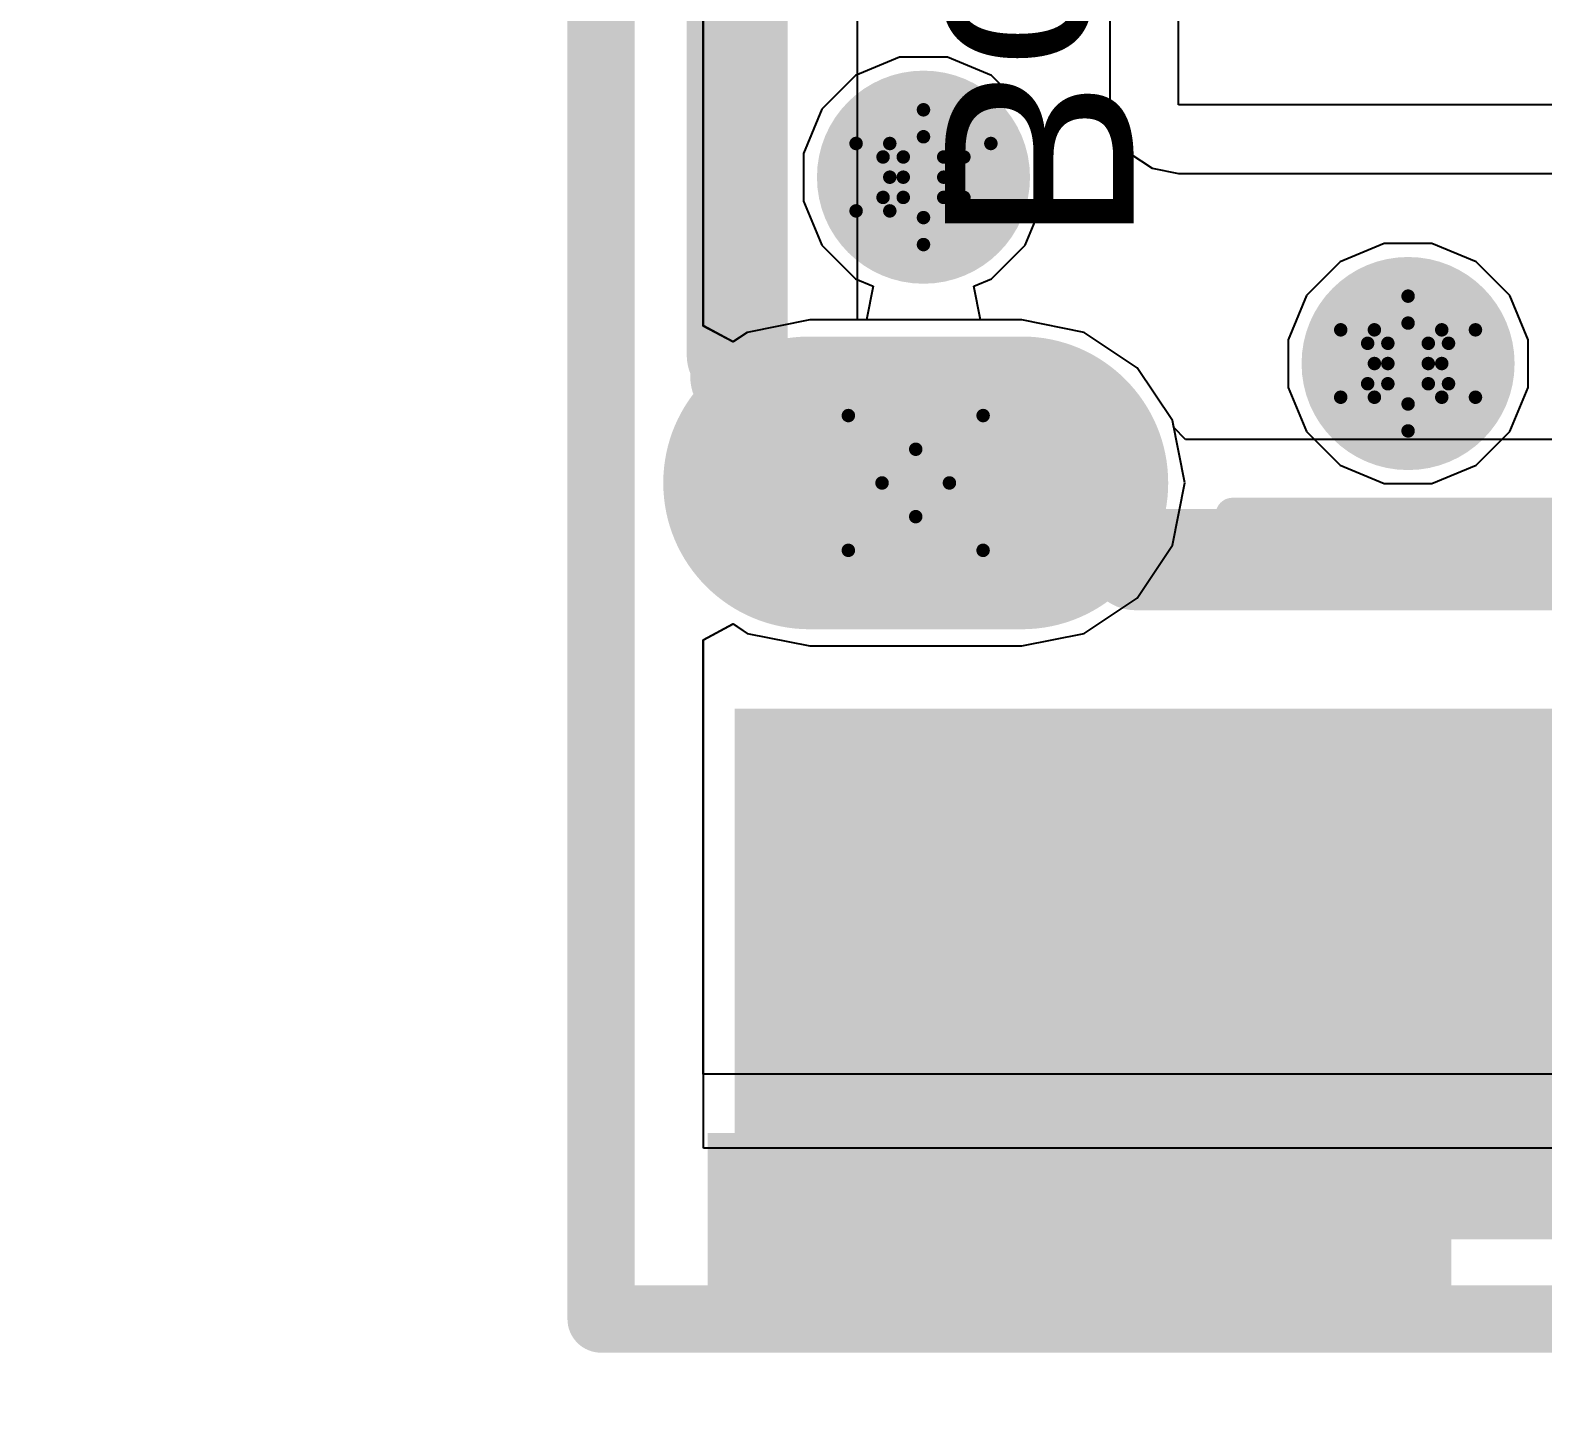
# Model space of a CAD drawing. Header units: inches. Extents: x -2.7 to 10.9, y -2.9 to 7.4.
# Drawn here: x -0.9309 to -0.7064, y -0.3024 to -0.0981 of the extents above; entities that cross this region are included whole.
import ezdxf

# ---------------------------------------------------------------- set-up
doc = ezdxf.new("R2010")
doc.units = ezdxf.units.IN
doc.header["$MEASUREMENT"] = 0
for name, color, linetype in [('Board Outline', 216, 'Continuous'), ('Bottom Layer', 5, 'Continuous'), ('Bottom Overlay', 54, 'Continuous'), ('Bottom Paste', 16, 'Continuous'), ('Bottom Solder', 6, 'Continuous'), ('Drill Drawing', 1, 'Continuous'), ('Layer 2', 16, 'Continuous'), ('Layer 3', 76, 'Continuous'), ('Mechanical 13', 56, 'Continuous'), ('Multi-Layer', 9, 'Continuous'), ('Pad Holes', 156, 'Continuous'), ('Top Layer', 1, 'Continuous'), ('Top Solder', 216, 'Continuous'), ('Via Holes', 16, 'Continuous')]:
    doc.layers.add(name, color=color, linetype=linetype)
doc.styles.add('Arial', font='', dxfattribs={"height": 0.2})
doc.styles.get('Arial').set_extended_font_data('Arial')

# ---------------------------------------------------------------- blocks, each defined once
blk = doc.blocks.new('HR915302AE_B_29')
at = {"layer": 'Bottom Layer'}
blk.add_hatch(color=5, dxfattribs=at).paths.add_polyline_path([(0.33465, 0.44232), (0.35827, 0.44232), (0.35827, 0.33996), (0.33465, 0.33996)])
at = {"layer": 'Bottom Paste'}
blk.add_hatch(color=16, dxfattribs=at).paths.add_polyline_path([(0.33465, 0.44232), (0.35827, 0.44232), (0.35827, 0.33996), (0.33465, 0.33996)])
at = {"layer": 'Bottom Solder'}
blk.add_hatch(color=6, dxfattribs=at).paths.add_polyline_path([(0.33065, 0.44632), (0.36227, 0.44632), (0.36227, 0.33596), (0.33065, 0.33596)])
at = {"layer": 'Bottom Overlay'}
blk.add_lwpolyline([(0.362, 0.327, 0.005, 0.005, 0), (0.362, 0.22285, 0.005, 0.005, 0)], format="xyseb", dxfattribs=at)
blk.add_lwpolyline([(0.36075, 0.327, 0.0025, 0.0025, 1), (0.36325, 0.327, 0.0025, 0.0025, 1)], format="xyseb", close=True, dxfattribs=at)
at = {"layer": 'Mechanical 13'}
for points in [[(0.33465, 0.46265, 0.005, 0.005, 0), (0.33465, -0.2124, 0.005, 0.005, 0)], [(0.33465, 0.46265, 0.005, 0.005, 0), (0.36765, 0.46265, 0.005, 0.005, 0)]]:
    blk.add_lwpolyline(points, format="xyseb", dxfattribs=at)
for points in [[(0.3334, 0.46265, 0.0025, 0.0025, 1), (0.3359, 0.46265, 0.0025, 0.0025, 1)], [(0.3334, 0.46265, 0.0025, 0.0025, 1), (0.3359, 0.46265, 0.0025, 0.0025, 1)], [(0.3664, 0.46265, 0.0025, 0.0025, 1), (0.3689, 0.46265, 0.0025, 0.0025, 1)]]:
    blk.add_lwpolyline(points, format="xyseb", close=True, dxfattribs=at)
blk = doc.blocks.new('TYPE_C_31_M_12__B_249')
at = {"layer": 'Bottom Layer'}
h = blk.add_hatch(color=5, dxfattribs=at)
edge = h.paths.add_edge_path()
edge.add_arc((-0.04429, 0.17126), 0.01772, 180, 360)
edge.add_line((-0.02657, 0.17126), (-0.02657, 0.20276))
edge.add_arc((-0.04429, 0.20276), 0.01772, 0, 180)
edge.add_line((-0.06201, 0.20276), (-0.06201, 0.17126))
at = {"layer": 'Bottom Solder'}
h = blk.add_hatch(color=6, dxfattribs=at)
edge = h.paths.add_edge_path()
edge.add_arc((-0.04429, 0.17126), 0.02172, 180, 360)
edge.add_line((-0.02257, 0.17126), (-0.02257, 0.20276))
edge.add_arc((-0.04429, 0.20276), 0.02172, 0, 180)
edge.add_line((-0.06601, 0.20276), (-0.06601, 0.17126))
at = {"layer": 'Layer 2'}
h = blk.add_hatch(color=16, dxfattribs=at)
edge = h.paths.add_edge_path()
edge.add_arc((-0.04429, 0.17126), 0.01772, 180, 360)
edge.add_line((-0.02657, 0.17126), (-0.02657, 0.20276))
edge.add_arc((-0.04429, 0.20276), 0.01772, 0, 180)
edge.add_line((-0.06201, 0.20276), (-0.06201, 0.17126))
at = {"layer": 'Layer 3'}
h = blk.add_hatch(color=76, dxfattribs=at)
edge = h.paths.add_edge_path()
edge.add_arc((-0.04429, 0.17126), 0.01772, 180, 360)
edge.add_line((-0.02657, 0.17126), (-0.02657, 0.20276))
edge.add_arc((-0.04429, 0.20276), 0.01772, 0, 180)
edge.add_line((-0.06201, 0.20276), (-0.06201, 0.17126))
at = {"layer": 'Multi-Layer'}
h = blk.add_hatch(color=9, dxfattribs=at)
edge = h.paths.add_edge_path()
edge.add_arc((-0.04429, 0.17126), 0.01772, 180, 360)
edge.add_line((-0.02657, 0.17126), (-0.02657, 0.20276))
edge.add_arc((-0.04429, 0.20276), 0.01772, 0, 180)
edge.add_line((-0.06201, 0.20276), (-0.06201, 0.17126))
at = {"layer": 'Pad Holes'}
h = blk.add_hatch(color=7, dxfattribs=at)
edge = h.paths.add_edge_path()
edge.add_arc((-0.04429, 0.20276), 0.01181, 0, 180)
edge.add_line((-0.0561, 0.20276), (-0.0561, 0.17126))
edge.add_arc((-0.04429, 0.17126), 0.01181, 180, 360)
edge.add_line((-0.03248, 0.17126), (-0.03248, 0.20276))
at = {"layer": 'Top Layer'}
h = blk.add_hatch(color=1, dxfattribs=at)
edge = h.paths.add_edge_path()
edge.add_arc((-0.04429, 0.17126), 0.01772, 180, 360)
edge.add_line((-0.02657, 0.17126), (-0.02657, 0.20276))
edge.add_arc((-0.04429, 0.20276), 0.01772, 0, 180)
edge.add_line((-0.06201, 0.20276), (-0.06201, 0.17126))
at = {"layer": 'Top Solder'}
h = blk.add_hatch(color=216, dxfattribs=at)
edge = h.paths.add_edge_path()
edge.add_arc((-0.04429, 0.17126), 0.02172, 180, 360)
edge.add_line((-0.02257, 0.17126), (-0.02257, 0.20276))
edge.add_arc((-0.04429, 0.20276), 0.02172, 0, 180)
edge.add_line((-0.06601, 0.20276), (-0.06601, 0.17126))
at = {"layer": 'Bottom Overlay'}
for points in [[(-0.051, 0.23402, 0.005, 0.005, 0), (0.30297, 0.23402, 0.005, 0.005, 0)], [(-0.049, 0.14, 0.005, 0.005, 0), (-0.049, 0.076, 0.005, 0.005, 0)]]:
    blk.add_lwpolyline(points, format="xyseb", dxfattribs=at)
for points in [[(-0.05225, 0.23402, 0.0025, 0.0025, 1), (-0.04975, 0.23402, 0.0025, 0.0025, 1)], [(-0.05025, 0.14, 0.0025, 0.0025, 1), (-0.04775, 0.14, 0.0025, 0.0025, 1)]]:
    blk.add_lwpolyline(points, format="xyseb", close=True, dxfattribs=at)
at = {"layer": 'Bottom Overlay', "style": 'Arial', "text_generation_flag": 2}
blk.add_text('Board Edge', height=0.028, rotation=180, dxfattribs=at).set_placement((-0.009, 0.18267))

msp = doc.modelspace()

# ---------------------------------------------------------------- hatches: boundary and pattern name
at = {"layer": 'Bottom Layer'}
h = msp.add_hatch(color=5, dxfattribs=at)
edge = h.paths.add_edge_path()
edge.add_arc((-0.79831, -0.11992), 0.01181, 0, 360)
h = msp.add_hatch(color=5, dxfattribs=at)
edge = h.paths.add_edge_path()
edge.add_arc((-0.72639, -0.14757), 0.01181, 0, 360)
for points in [[(-0.82632, -0.28935), (-0.72396, -0.28935), (-0.72396, -0.1988), (-0.82632, -0.1988)], [(-0.82632, -0.27754), (-0.42081, -0.27754), (-0.42081, -0.1988), (-0.82632, -0.1988)]]:
    msp.add_hatch(color=5, dxfattribs=at).paths.add_polyline_path(points)
at = {"layer": 'Bottom Solder'}
h = msp.add_hatch(color=6, dxfattribs=at)
edge = h.paths.add_edge_path()
edge.add_arc((-0.79831, -0.11992), 0.01581, 0, 360)
h = msp.add_hatch(color=6, dxfattribs=at)
edge = h.paths.add_edge_path()
edge.add_arc((-0.72639, -0.14757), 0.01581, 0, 360)
at = {"layer": 'Layer 2'}
h = msp.add_hatch(color=16, dxfattribs=at)
edge = h.paths.add_edge_path()
edge.add_arc((-0.79831, -0.11992), 0.01181, 0, 360)
h = msp.add_hatch(color=16, dxfattribs=at)
edge = h.paths.add_edge_path()
edge.add_arc((-0.72639, -0.14757), 0.01181, 0, 360)
at = {"layer": 'Layer 3'}
h = msp.add_hatch(color=76, dxfattribs=at)
edge = h.paths.add_edge_path()
edge.add_arc((-0.79831, -0.11992), 0.01181, 0, 360)
h = msp.add_hatch(color=76, dxfattribs=at)
edge = h.paths.add_edge_path()
edge.add_arc((-0.72639, -0.14757), 0.01181, 0, 360)
at = {"layer": 'Top Layer'}
h = msp.add_hatch(color=1, dxfattribs=at)
edge = h.paths.add_edge_path()
edge.add_arc((-0.79831, -0.11992), 0.01181, 0, 360)
h = msp.add_hatch(color=1, dxfattribs=at)
edge = h.paths.add_edge_path()
edge.add_arc((-0.72639, -0.14757), 0.01181, 0, 360)
at = {"layer": 'Top Solder'}
h = msp.add_hatch(color=216, dxfattribs=at)
edge = h.paths.add_edge_path()
edge.add_arc((-0.79831, -0.11992), 0.01581, 0, 360)
h = msp.add_hatch(color=216, dxfattribs=at)
edge = h.paths.add_edge_path()
edge.add_arc((-0.72639, -0.14757), 0.01581, 0, 360)
at = {"layer": 'Via Holes'}
h = msp.add_hatch(color=7, dxfattribs=at)
edge = h.paths.add_edge_path()
edge.add_arc((-0.79831, -0.11992), 0.00591, 0, 360)
h = msp.add_hatch(color=7, dxfattribs=at)
edge = h.paths.add_edge_path()
edge.add_arc((-0.72639, -0.14757), 0.00591, 0, 360)

# ---------------------------------------------------------------- linework, layer by layer
at = {"layer": 'Board Outline'}
for points in [[(-0.84615, -0.28935, 0.01, 0.01, 0), (-0.84615, 1.37795, 0.01, 0.01, 0)], [(2.84412, -0.24125, 0.005, 0.005, -0.741893), (-2.49969, -1.37795, 0.005, 0.005, 0)], [(-0.84615, -0.28935, 0.01, 0.01, 0), (-0.1716, -0.28935, 0.01, 0.01, 0)]]:
    msp.add_lwpolyline(points, format="xyseb", dxfattribs=at)
msp.add_lwpolyline([(-0.84865, -0.28935, 0.005, 0.005, 1), (-0.84365, -0.28935, 0.005, 0.005, 1)], format="xyseb", close=True, dxfattribs=at)
msp.add_lwpolyline([(-0.84865, -0.28935, 0.005, 0.005, 1), (-0.84365, -0.28935, 0.005, 0.005, 1)], format="xyseb", close=True, dxfattribs=at)
at = {"layer": 'Bottom Layer'}
for p, q in [((-0.80811, -0.14111), (-0.80811, 0.14138)), ((-0.77065, 0.13097), (-0.77065, -0.10918)), ((-0.76046, -0.10918), (-0.76046, 0.13097)), ((-0.77065, -0.10918), (-0.76988, -0.11309)), ((-0.67278, -0.10918), (-0.76046, -0.10918)), ((-0.76988, -0.11309), (-0.76767, -0.11639)), ((-0.76767, -0.11639), (-0.76436, -0.1186)), ((-0.76436, -0.1186), (-0.76046, -0.11938)), ((-0.76046, -0.11938), (-0.67278, -0.11938)), ((-0.78371, -0.14111), (-0.80811, -0.14111)), ((-0.77446, -0.14295), (-0.78371, -0.14111)), ((-0.76661, -0.14819), (-0.77446, -0.14295)), ((-0.76137, -0.15603), (-0.76661, -0.14819)), ((-0.76116, -0.15707), (-0.76137, -0.15603)), ((-0.7594, -0.15884), (-0.76116, -0.15707)), ((-0.68086, -0.15884), (-0.7594, -0.15884))]:
    msp.add_line(p, q, dxfattribs=at)
for points in [[(-0.82595, -0.14628, 0.015, 0.015, 0), (-0.82595, 0.14877, 0.015, 0.015, 0)], [(-0.82595, -0.14628, 0.015, 0.015, 0), (-0.82542, -0.14681, 0.015, 0.015, 0)], [(-0.82542, -0.14954, 0.015, 0.015, 0), (-0.82542, -0.14681, 0.015, 0.015, 0)], [(-0.82542, -0.14954, 0.015, 0.015, 0), (-0.80968, -0.16529, 0.015, 0.015, 0)], [(-0.80968, -0.16529, 0.015, 0.015, 0), (-0.77818, -0.16529, 0.015, 0.015, 0)], [(-0.77818, -0.16529, 0.015, 0.015, 0), (-0.76679, -0.17668, 0.015, 0.015, 0)], [(-0.76679, -0.17668, 0.015, 0.015, 0), (-0.67347, -0.17668, 0.015, 0.015, 0)]]:
    msp.add_lwpolyline(points, format="xyseb", dxfattribs=at)
for points in [[(-0.8297, -0.14628, 0.0075, 0.0075, 1), (-0.8222, -0.14628, 0.0075, 0.0075, 1)], [(-0.8297, -0.14628, 0.0075, 0.0075, 1), (-0.8222, -0.14628, 0.0075, 0.0075, 1)], [(-0.82917, -0.14681, 0.0075, 0.0075, 1), (-0.82167, -0.14681, 0.0075, 0.0075, 1)], [(-0.82917, -0.14681, 0.0075, 0.0075, 1), (-0.82167, -0.14681, 0.0075, 0.0075, 1)], [(-0.82917, -0.14954, 0.0075, 0.0075, 1), (-0.82167, -0.14954, 0.0075, 0.0075, 1)], [(-0.82917, -0.14954, 0.0075, 0.0075, 1), (-0.82167, -0.14954, 0.0075, 0.0075, 1)], [(-0.81343, -0.16529, 0.0075, 0.0075, 1), (-0.80593, -0.16529, 0.0075, 0.0075, 1)], [(-0.81343, -0.16529, 0.0075, 0.0075, 1), (-0.80593, -0.16529, 0.0075, 0.0075, 1)], [(-0.78193, -0.16529, 0.0075, 0.0075, 1), (-0.77443, -0.16529, 0.0075, 0.0075, 1)], [(-0.78193, -0.16529, 0.0075, 0.0075, 1), (-0.77443, -0.16529, 0.0075, 0.0075, 1)], [(-0.77054, -0.17668, 0.0075, 0.0075, 1), (-0.76304, -0.17668, 0.0075, 0.0075, 1)], [(-0.77054, -0.17668, 0.0075, 0.0075, 1), (-0.76304, -0.17668, 0.0075, 0.0075, 1)]]:
    msp.add_lwpolyline(points, format="xyseb", close=True, dxfattribs=at)
at = {"layer": 'Drill Drawing'}
for points in [[(-0.80331, -0.11492, 0.002, 0.002, 0), (-0.79831, -0.10992, 0.002, 0.002, 0)], [(-0.79831, -0.10992, 0.002, 0.002, 0), (-0.79331, -0.11492, 0.002, 0.002, 0)], [(-0.80831, -0.11492, 0.002, 0.002, 0), (-0.80331, -0.11992, 0.002, 0.002, 0)], [(-0.80831, -0.11492, 0.002, 0.002, 0), (-0.80331, -0.11492, 0.002, 0.002, 0)], [(-0.80131, -0.11692, 0.002, 0.002, 0), (-0.79831, -0.11392, 0.002, 0.002, 0)], [(-0.79831, -0.11392, 0.002, 0.002, 0), (-0.79531, -0.11692, 0.002, 0.002, 0)], [(-0.79331, -0.11492, 0.002, 0.002, 0), (-0.78831, -0.11492, 0.002, 0.002, 0)], [(-0.79331, -0.11992, 0.002, 0.002, 0), (-0.78831, -0.11492, 0.002, 0.002, 0)], [(-0.80431, -0.11692, 0.002, 0.002, 0), (-0.80131, -0.11992, 0.002, 0.002, 0)], [(-0.80431, -0.11692, 0.002, 0.002, 0), (-0.80131, -0.11692, 0.002, 0.002, 0)], [(-0.79531, -0.11692, 0.002, 0.002, 0), (-0.79231, -0.11692, 0.002, 0.002, 0)], [(-0.79531, -0.11992, 0.002, 0.002, 0), (-0.79231, -0.11692, 0.002, 0.002, 0)], [(-0.80831, -0.12492, 0.002, 0.002, 0), (-0.80331, -0.11992, 0.002, 0.002, 0)], [(-0.80431, -0.12292, 0.002, 0.002, 0), (-0.80131, -0.11992, 0.002, 0.002, 0)], [(-0.79531, -0.11992, 0.002, 0.002, 0), (-0.79231, -0.12292, 0.002, 0.002, 0)], [(-0.79331, -0.11992, 0.002, 0.002, 0), (-0.78831, -0.12492, 0.002, 0.002, 0)], [(-0.80431, -0.12292, 0.002, 0.002, 0), (-0.80131, -0.12292, 0.002, 0.002, 0)], [(-0.80131, -0.12292, 0.002, 0.002, 0), (-0.79831, -0.12592, 0.002, 0.002, 0)], [(-0.79831, -0.12592, 0.002, 0.002, 0), (-0.79531, -0.12292, 0.002, 0.002, 0)], [(-0.79531, -0.12292, 0.002, 0.002, 0), (-0.79231, -0.12292, 0.002, 0.002, 0)], [(-0.80831, -0.12492, 0.002, 0.002, 0), (-0.80331, -0.12492, 0.002, 0.002, 0)], [(-0.80331, -0.12492, 0.002, 0.002, 0), (-0.79831, -0.12992, 0.002, 0.002, 0)], [(-0.79831, -0.12992, 0.002, 0.002, 0), (-0.79331, -0.12492, 0.002, 0.002, 0)], [(-0.79331, -0.12492, 0.002, 0.002, 0), (-0.78831, -0.12492, 0.002, 0.002, 0)], [(-0.73139, -0.14257, 0.002, 0.002, 0), (-0.72639, -0.13757, 0.002, 0.002, 0)], [(-0.72639, -0.13757, 0.002, 0.002, 0), (-0.72139, -0.14257, 0.002, 0.002, 0)], [(-0.72939, -0.14457, 0.002, 0.002, 0), (-0.72639, -0.14157, 0.002, 0.002, 0)], [(-0.72639, -0.14157, 0.002, 0.002, 0), (-0.72339, -0.14457, 0.002, 0.002, 0)], [(-0.73639, -0.14257, 0.002, 0.002, 0), (-0.73139, -0.14757, 0.002, 0.002, 0)], [(-0.73639, -0.14257, 0.002, 0.002, 0), (-0.73139, -0.14257, 0.002, 0.002, 0)], [(-0.73239, -0.14457, 0.002, 0.002, 0), (-0.72939, -0.14757, 0.002, 0.002, 0)], [(-0.73239, -0.14457, 0.002, 0.002, 0), (-0.72939, -0.14457, 0.002, 0.002, 0)], [(-0.72339, -0.14457, 0.002, 0.002, 0), (-0.72039, -0.14457, 0.002, 0.002, 0)], [(-0.72339, -0.14757, 0.002, 0.002, 0), (-0.72039, -0.14457, 0.002, 0.002, 0)], [(-0.72139, -0.14257, 0.002, 0.002, 0), (-0.71639, -0.14257, 0.002, 0.002, 0)], [(-0.72139, -0.14757, 0.002, 0.002, 0), (-0.71639, -0.14257, 0.002, 0.002, 0)], [(-0.73639, -0.15257, 0.002, 0.002, 0), (-0.73139, -0.14757, 0.002, 0.002, 0)], [(-0.73239, -0.15057, 0.002, 0.002, 0), (-0.72939, -0.14757, 0.002, 0.002, 0)], [(-0.72339, -0.14757, 0.002, 0.002, 0), (-0.72039, -0.15057, 0.002, 0.002, 0)], [(-0.72139, -0.14757, 0.002, 0.002, 0), (-0.71639, -0.15257, 0.002, 0.002, 0)], [(-0.73239, -0.15057, 0.002, 0.002, 0), (-0.72939, -0.15057, 0.002, 0.002, 0)], [(-0.72939, -0.15057, 0.002, 0.002, 0), (-0.72639, -0.15357, 0.002, 0.002, 0)], [(-0.72639, -0.15357, 0.002, 0.002, 0), (-0.72339, -0.15057, 0.002, 0.002, 0)], [(-0.72339, -0.15057, 0.002, 0.002, 0), (-0.72039, -0.15057, 0.002, 0.002, 0)], [(-0.73639, -0.15257, 0.002, 0.002, 0), (-0.73139, -0.15257, 0.002, 0.002, 0)], [(-0.73139, -0.15257, 0.002, 0.002, 0), (-0.72639, -0.15757, 0.002, 0.002, 0)], [(-0.72639, -0.15757, 0.002, 0.002, 0), (-0.72139, -0.15257, 0.002, 0.002, 0)], [(-0.72139, -0.15257, 0.002, 0.002, 0), (-0.71639, -0.15257, 0.002, 0.002, 0)], [(-0.80946, -0.15529, 0.002, 0.002, 0), (-0.79946, -0.16029, 0.002, 0.002, 0)], [(-0.80946, -0.15529, 0.002, 0.002, 0), (-0.80446, -0.16529, 0.002, 0.002, 0)], [(-0.79946, -0.16029, 0.002, 0.002, 0), (-0.78946, -0.15529, 0.002, 0.002, 0)], [(-0.79446, -0.16529, 0.002, 0.002, 0), (-0.78946, -0.15529, 0.002, 0.002, 0)], [(-0.80946, -0.17529, 0.002, 0.002, 0), (-0.80446, -0.16529, 0.002, 0.002, 0)], [(-0.79446, -0.16529, 0.002, 0.002, 0), (-0.78946, -0.17529, 0.002, 0.002, 0)], [(-0.80946, -0.17529, 0.002, 0.002, 0), (-0.79946, -0.17029, 0.002, 0.002, 0)], [(-0.79946, -0.17029, 0.002, 0.002, 0), (-0.78946, -0.17529, 0.002, 0.002, 0)]]:
    msp.add_lwpolyline(points, format="xyseb", dxfattribs=at)
for points in [[(-0.79881, -0.10992, 0.001, 0.001, 1), (-0.79781, -0.10992, 0.001, 0.001, 1)], [(-0.79881, -0.10992, 0.001, 0.001, 1), (-0.79781, -0.10992, 0.001, 0.001, 1)], [(-0.80881, -0.11492, 0.001, 0.001, 1), (-0.80781, -0.11492, 0.001, 0.001, 1)], [(-0.80881, -0.11492, 0.001, 0.001, 1), (-0.80781, -0.11492, 0.001, 0.001, 1)], [(-0.80381, -0.11492, 0.001, 0.001, 1), (-0.80281, -0.11492, 0.001, 0.001, 1)], [(-0.80381, -0.11492, 0.001, 0.001, 1), (-0.80281, -0.11492, 0.001, 0.001, 1)], [(-0.79881, -0.11392, 0.001, 0.001, 1), (-0.79781, -0.11392, 0.001, 0.001, 1)], [(-0.79881, -0.11392, 0.001, 0.001, 1), (-0.79781, -0.11392, 0.001, 0.001, 1)], [(-0.79381, -0.11492, 0.001, 0.001, 1), (-0.79281, -0.11492, 0.001, 0.001, 1)], [(-0.79381, -0.11492, 0.001, 0.001, 1), (-0.79281, -0.11492, 0.001, 0.001, 1)], [(-0.78881, -0.11492, 0.001, 0.001, 1), (-0.78781, -0.11492, 0.001, 0.001, 1)], [(-0.78881, -0.11492, 0.001, 0.001, 1), (-0.78781, -0.11492, 0.001, 0.001, 1)], [(-0.80481, -0.11692, 0.001, 0.001, 1), (-0.80381, -0.11692, 0.001, 0.001, 1)], [(-0.80481, -0.11692, 0.001, 0.001, 1), (-0.80381, -0.11692, 0.001, 0.001, 1)], [(-0.80181, -0.11692, 0.001, 0.001, 1), (-0.80081, -0.11692, 0.001, 0.001, 1)], [(-0.80181, -0.11692, 0.001, 0.001, 1), (-0.80081, -0.11692, 0.001, 0.001, 1)], [(-0.79581, -0.11692, 0.001, 0.001, 1), (-0.79481, -0.11692, 0.001, 0.001, 1)], [(-0.79581, -0.11692, 0.001, 0.001, 1), (-0.79481, -0.11692, 0.001, 0.001, 1)], [(-0.79281, -0.11692, 0.001, 0.001, 1), (-0.79181, -0.11692, 0.001, 0.001, 1)], [(-0.79281, -0.11692, 0.001, 0.001, 1), (-0.79181, -0.11692, 0.001, 0.001, 1)], [(-0.80381, -0.11992, 0.001, 0.001, 1), (-0.80281, -0.11992, 0.001, 0.001, 1)], [(-0.80381, -0.11992, 0.001, 0.001, 1), (-0.80281, -0.11992, 0.001, 0.001, 1)], [(-0.80181, -0.11992, 0.001, 0.001, 1), (-0.80081, -0.11992, 0.001, 0.001, 1)], [(-0.80181, -0.11992, 0.001, 0.001, 1), (-0.80081, -0.11992, 0.001, 0.001, 1)], [(-0.79581, -0.11992, 0.001, 0.001, 1), (-0.79481, -0.11992, 0.001, 0.001, 1)], [(-0.79581, -0.11992, 0.001, 0.001, 1), (-0.79481, -0.11992, 0.001, 0.001, 1)], [(-0.79381, -0.11992, 0.001, 0.001, 1), (-0.79281, -0.11992, 0.001, 0.001, 1)], [(-0.79381, -0.11992, 0.001, 0.001, 1), (-0.79281, -0.11992, 0.001, 0.001, 1)], [(-0.80481, -0.12292, 0.001, 0.001, 1), (-0.80381, -0.12292, 0.001, 0.001, 1)], [(-0.80481, -0.12292, 0.001, 0.001, 1), (-0.80381, -0.12292, 0.001, 0.001, 1)], [(-0.80181, -0.12292, 0.001, 0.001, 1), (-0.80081, -0.12292, 0.001, 0.001, 1)], [(-0.80181, -0.12292, 0.001, 0.001, 1), (-0.80081, -0.12292, 0.001, 0.001, 1)], [(-0.79581, -0.12292, 0.001, 0.001, 1), (-0.79481, -0.12292, 0.001, 0.001, 1)], [(-0.79581, -0.12292, 0.001, 0.001, 1), (-0.79481, -0.12292, 0.001, 0.001, 1)], [(-0.79281, -0.12292, 0.001, 0.001, 1), (-0.79181, -0.12292, 0.001, 0.001, 1)], [(-0.79281, -0.12292, 0.001, 0.001, 1), (-0.79181, -0.12292, 0.001, 0.001, 1)], [(-0.80881, -0.12492, 0.001, 0.001, 1), (-0.80781, -0.12492, 0.001, 0.001, 1)], [(-0.80881, -0.12492, 0.001, 0.001, 1), (-0.80781, -0.12492, 0.001, 0.001, 1)], [(-0.80381, -0.12492, 0.001, 0.001, 1), (-0.80281, -0.12492, 0.001, 0.001, 1)], [(-0.80381, -0.12492, 0.001, 0.001, 1), (-0.80281, -0.12492, 0.001, 0.001, 1)], [(-0.79881, -0.12592, 0.001, 0.001, 1), (-0.79781, -0.12592, 0.001, 0.001, 1)], [(-0.79881, -0.12592, 0.001, 0.001, 1), (-0.79781, -0.12592, 0.001, 0.001, 1)], [(-0.79381, -0.12492, 0.001, 0.001, 1), (-0.79281, -0.12492, 0.001, 0.001, 1)], [(-0.79381, -0.12492, 0.001, 0.001, 1), (-0.79281, -0.12492, 0.001, 0.001, 1)], [(-0.78881, -0.12492, 0.001, 0.001, 1), (-0.78781, -0.12492, 0.001, 0.001, 1)], [(-0.78881, -0.12492, 0.001, 0.001, 1), (-0.78781, -0.12492, 0.001, 0.001, 1)], [(-0.79881, -0.12992, 0.001, 0.001, 1), (-0.79781, -0.12992, 0.001, 0.001, 1)], [(-0.79881, -0.12992, 0.001, 0.001, 1), (-0.79781, -0.12992, 0.001, 0.001, 1)], [(-0.72689, -0.13757, 0.001, 0.001, 1), (-0.72589, -0.13757, 0.001, 0.001, 1)], [(-0.72689, -0.13757, 0.001, 0.001, 1), (-0.72589, -0.13757, 0.001, 0.001, 1)], [(-0.72689, -0.14157, 0.001, 0.001, 1), (-0.72589, -0.14157, 0.001, 0.001, 1)], [(-0.72689, -0.14157, 0.001, 0.001, 1), (-0.72589, -0.14157, 0.001, 0.001, 1)], [(-0.73689, -0.14257, 0.001, 0.001, 1), (-0.73589, -0.14257, 0.001, 0.001, 1)], [(-0.73689, -0.14257, 0.001, 0.001, 1), (-0.73589, -0.14257, 0.001, 0.001, 1)], [(-0.73289, -0.14457, 0.001, 0.001, 1), (-0.73189, -0.14457, 0.001, 0.001, 1)], [(-0.73289, -0.14457, 0.001, 0.001, 1), (-0.73189, -0.14457, 0.001, 0.001, 1)], [(-0.73189, -0.14257, 0.001, 0.001, 1), (-0.73089, -0.14257, 0.001, 0.001, 1)], [(-0.73189, -0.14257, 0.001, 0.001, 1), (-0.73089, -0.14257, 0.001, 0.001, 1)], [(-0.72989, -0.14457, 0.001, 0.001, 1), (-0.72889, -0.14457, 0.001, 0.001, 1)], [(-0.72989, -0.14457, 0.001, 0.001, 1), (-0.72889, -0.14457, 0.001, 0.001, 1)], [(-0.72389, -0.14457, 0.001, 0.001, 1), (-0.72289, -0.14457, 0.001, 0.001, 1)], [(-0.72389, -0.14457, 0.001, 0.001, 1), (-0.72289, -0.14457, 0.001, 0.001, 1)], [(-0.72189, -0.14257, 0.001, 0.001, 1), (-0.72089, -0.14257, 0.001, 0.001, 1)], [(-0.72189, -0.14257, 0.001, 0.001, 1), (-0.72089, -0.14257, 0.001, 0.001, 1)], [(-0.72089, -0.14457, 0.001, 0.001, 1), (-0.71989, -0.14457, 0.001, 0.001, 1)], [(-0.72089, -0.14457, 0.001, 0.001, 1), (-0.71989, -0.14457, 0.001, 0.001, 1)], [(-0.71689, -0.14257, 0.001, 0.001, 1), (-0.71589, -0.14257, 0.001, 0.001, 1)], [(-0.71689, -0.14257, 0.001, 0.001, 1), (-0.71589, -0.14257, 0.001, 0.001, 1)], [(-0.73189, -0.14757, 0.001, 0.001, 1), (-0.73089, -0.14757, 0.001, 0.001, 1)], [(-0.73189, -0.14757, 0.001, 0.001, 1), (-0.73089, -0.14757, 0.001, 0.001, 1)], [(-0.72989, -0.14757, 0.001, 0.001, 1), (-0.72889, -0.14757, 0.001, 0.001, 1)], [(-0.72989, -0.14757, 0.001, 0.001, 1), (-0.72889, -0.14757, 0.001, 0.001, 1)], [(-0.72389, -0.14757, 0.001, 0.001, 1), (-0.72289, -0.14757, 0.001, 0.001, 1)], [(-0.72389, -0.14757, 0.001, 0.001, 1), (-0.72289, -0.14757, 0.001, 0.001, 1)], [(-0.72189, -0.14757, 0.001, 0.001, 1), (-0.72089, -0.14757, 0.001, 0.001, 1)], [(-0.72189, -0.14757, 0.001, 0.001, 1), (-0.72089, -0.14757, 0.001, 0.001, 1)], [(-0.73289, -0.15057, 0.001, 0.001, 1), (-0.73189, -0.15057, 0.001, 0.001, 1)], [(-0.73289, -0.15057, 0.001, 0.001, 1), (-0.73189, -0.15057, 0.001, 0.001, 1)], [(-0.72989, -0.15057, 0.001, 0.001, 1), (-0.72889, -0.15057, 0.001, 0.001, 1)], [(-0.72989, -0.15057, 0.001, 0.001, 1), (-0.72889, -0.15057, 0.001, 0.001, 1)], [(-0.72389, -0.15057, 0.001, 0.001, 1), (-0.72289, -0.15057, 0.001, 0.001, 1)], [(-0.72389, -0.15057, 0.001, 0.001, 1), (-0.72289, -0.15057, 0.001, 0.001, 1)], [(-0.72089, -0.15057, 0.001, 0.001, 1), (-0.71989, -0.15057, 0.001, 0.001, 1)], [(-0.72089, -0.15057, 0.001, 0.001, 1), (-0.71989, -0.15057, 0.001, 0.001, 1)], [(-0.73689, -0.15257, 0.001, 0.001, 1), (-0.73589, -0.15257, 0.001, 0.001, 1)], [(-0.73689, -0.15257, 0.001, 0.001, 1), (-0.73589, -0.15257, 0.001, 0.001, 1)], [(-0.73189, -0.15257, 0.001, 0.001, 1), (-0.73089, -0.15257, 0.001, 0.001, 1)], [(-0.73189, -0.15257, 0.001, 0.001, 1), (-0.73089, -0.15257, 0.001, 0.001, 1)], [(-0.72689, -0.15357, 0.001, 0.001, 1), (-0.72589, -0.15357, 0.001, 0.001, 1)], [(-0.72689, -0.15357, 0.001, 0.001, 1), (-0.72589, -0.15357, 0.001, 0.001, 1)], [(-0.72189, -0.15257, 0.001, 0.001, 1), (-0.72089, -0.15257, 0.001, 0.001, 1)], [(-0.72189, -0.15257, 0.001, 0.001, 1), (-0.72089, -0.15257, 0.001, 0.001, 1)], [(-0.71689, -0.15257, 0.001, 0.001, 1), (-0.71589, -0.15257, 0.001, 0.001, 1)], [(-0.71689, -0.15257, 0.001, 0.001, 1), (-0.71589, -0.15257, 0.001, 0.001, 1)], [(-0.80996, -0.15529, 0.001, 0.001, 1), (-0.80896, -0.15529, 0.001, 0.001, 1)], [(-0.80996, -0.15529, 0.001, 0.001, 1), (-0.80896, -0.15529, 0.001, 0.001, 1)], [(-0.78996, -0.15529, 0.001, 0.001, 1), (-0.78896, -0.15529, 0.001, 0.001, 1)], [(-0.78996, -0.15529, 0.001, 0.001, 1), (-0.78896, -0.15529, 0.001, 0.001, 1)], [(-0.72689, -0.15757, 0.001, 0.001, 1), (-0.72589, -0.15757, 0.001, 0.001, 1)], [(-0.72689, -0.15757, 0.001, 0.001, 1), (-0.72589, -0.15757, 0.001, 0.001, 1)], [(-0.79996, -0.16029, 0.001, 0.001, 1), (-0.79896, -0.16029, 0.001, 0.001, 1)], [(-0.79996, -0.16029, 0.001, 0.001, 1), (-0.79896, -0.16029, 0.001, 0.001, 1)], [(-0.80496, -0.16529, 0.001, 0.001, 1), (-0.80396, -0.16529, 0.001, 0.001, 1)], [(-0.80496, -0.16529, 0.001, 0.001, 1), (-0.80396, -0.16529, 0.001, 0.001, 1)], [(-0.79496, -0.16529, 0.001, 0.001, 1), (-0.79396, -0.16529, 0.001, 0.001, 1)], [(-0.79496, -0.16529, 0.001, 0.001, 1), (-0.79396, -0.16529, 0.001, 0.001, 1)], [(-0.79996, -0.17029, 0.001, 0.001, 1), (-0.79896, -0.17029, 0.001, 0.001, 1)], [(-0.79996, -0.17029, 0.001, 0.001, 1), (-0.79896, -0.17029, 0.001, 0.001, 1)], [(-0.80996, -0.17529, 0.001, 0.001, 1), (-0.80896, -0.17529, 0.001, 0.001, 1)], [(-0.80996, -0.17529, 0.001, 0.001, 1), (-0.80896, -0.17529, 0.001, 0.001, 1)], [(-0.78996, -0.17529, 0.001, 0.001, 1), (-0.78896, -0.17529, 0.001, 0.001, 1)], [(-0.78996, -0.17529, 0.001, 0.001, 1), (-0.78896, -0.17529, 0.001, 0.001, 1)]]:
    msp.add_lwpolyline(points, format="xyseb", close=True, dxfattribs=at)
at = {"layer": 'Layer 2'}
for p, q in [((-0.83098, -0.142), (-0.83098, 0.15198)), ((-0.8152, -0.14111), (-0.82446, -0.14295)), ((-0.78371, -0.14111), (-0.8152, -0.14111)), ((-0.77446, -0.14295), (-0.78371, -0.14111)), ((-0.82657, -0.14436), (-0.83098, -0.142)), ((-0.82446, -0.14295), (-0.82657, -0.14436)), ((-0.76661, -0.14819), (-0.77446, -0.14295)), ((-0.76137, -0.15603), (-0.76661, -0.14819)), ((-0.75953, -0.16529), (-0.76137, -0.15603)), ((-0.76137, -0.17454), (-0.75953, -0.16529)), ((-0.76661, -0.18238), (-0.76137, -0.17454)), ((-0.77446, -0.18763), (-0.76661, -0.18238)), ((-0.83098, -0.18857), (-0.82657, -0.18621)), ((-0.82657, -0.18621), (-0.82446, -0.18763)), ((-0.82446, -0.18763), (-0.8152, -0.18947)), ((-0.78371, -0.18947), (-0.77446, -0.18763)), ((-0.83098, -0.264), (-0.83098, -0.18857)), ((-0.8152, -0.18947), (-0.78371, -0.18947)), ((-0.60004, -0.264), (-0.83098, -0.264))]:
    msp.add_line(p, q, dxfattribs=at)
at = {"layer": 'Layer 3'}
for p, q in [((-0.831, -0.14201), (-0.831, 0.15199)), ((-0.80185, -0.10211), (-0.8084, -0.10483)), ((-0.79477, -0.10211), (-0.80185, -0.10211)), ((-0.78822, -0.10483), (-0.79477, -0.10211)), ((-0.8084, -0.10483), (-0.81341, -0.10984)), ((-0.78321, -0.10984), (-0.78822, -0.10483)), ((-0.81341, -0.10984), (-0.81612, -0.11638)), ((-0.7805, -0.11638), (-0.78321, -0.10984)), ((-0.81612, -0.11638), (-0.81612, -0.12347)), ((-0.7805, -0.12347), (-0.7805, -0.11638)), ((-0.81612, -0.12347), (-0.81341, -0.13001)), ((-0.78321, -0.13001), (-0.7805, -0.12347)), ((-0.81341, -0.13001), (-0.8084, -0.13502)), ((-0.78822, -0.13502), (-0.78321, -0.13001)), ((-0.72994, -0.12976), (-0.73648, -0.13247)), ((-0.72285, -0.12976), (-0.72994, -0.12976)), ((-0.7163, -0.13247), (-0.72285, -0.12976)), ((-0.73648, -0.13247), (-0.74149, -0.13748)), ((-0.71129, -0.13748), (-0.7163, -0.13247)), ((-0.8084, -0.13502), (-0.80579, -0.13611)), ((-0.80579, -0.13611), (-0.80678, -0.14111)), ((-0.79083, -0.13611), (-0.78822, -0.13502)), ((-0.78983, -0.14111), (-0.79083, -0.13611)), ((-0.74149, -0.13748), (-0.7442, -0.14403)), ((-0.70858, -0.14403), (-0.71129, -0.13748)), ((-0.8152, -0.14111), (-0.82446, -0.14295)), ((-0.80678, -0.14111), (-0.8152, -0.14111)), ((-0.78371, -0.14111), (-0.78983, -0.14111)), ((-0.77446, -0.14295), (-0.78371, -0.14111)), ((-0.82659, -0.14437), (-0.831, -0.14201)), ((-0.82446, -0.14295), (-0.82659, -0.14437)), ((-0.76661, -0.14819), (-0.77446, -0.14295)), ((-0.7442, -0.14403), (-0.7442, -0.15111)), ((-0.70858, -0.15111), (-0.70858, -0.14403)), ((-0.76137, -0.15603), (-0.76661, -0.14819)), ((-0.7442, -0.15111), (-0.74149, -0.15766)), ((-0.71129, -0.15766), (-0.70858, -0.15111)), ((-0.75953, -0.16529), (-0.76137, -0.15603)), ((-0.74149, -0.15766), (-0.73648, -0.16267)), ((-0.7163, -0.16267), (-0.71129, -0.15766)), ((-0.73648, -0.16267), (-0.72994, -0.16538)), ((-0.72285, -0.16538), (-0.7163, -0.16267)), ((-0.76137, -0.17454), (-0.75953, -0.16529)), ((-0.72994, -0.16538), (-0.72285, -0.16538)), ((-0.76661, -0.18238), (-0.76137, -0.17454)), ((-0.77446, -0.18763), (-0.76661, -0.18238)), ((-0.831, -0.18856), (-0.82659, -0.1862)), ((-0.82659, -0.1862), (-0.82446, -0.18763)), ((-0.82446, -0.18763), (-0.8152, -0.18947)), ((-0.78371, -0.18947), (-0.77446, -0.18763)), ((-0.831, -0.253), (-0.831, -0.18856)), ((-0.8152, -0.18947), (-0.78371, -0.18947)), ((-0.60004, -0.253), (-0.831, -0.253))]:
    msp.add_line(p, q, dxfattribs=at)
at = {"layer": 'Top Layer'}
for p, q in [((-0.83098, -0.142), (-0.83098, 0.074)), ((-0.8152, -0.14111), (-0.82446, -0.14295)), ((-0.78371, -0.14111), (-0.8152, -0.14111)), ((-0.77446, -0.14295), (-0.78371, -0.14111)), ((-0.82657, -0.14436), (-0.83098, -0.142)), ((-0.82446, -0.14295), (-0.82657, -0.14436)), ((-0.76661, -0.14819), (-0.77446, -0.14295)), ((-0.76137, -0.15603), (-0.76661, -0.14819)), ((-0.75953, -0.16529), (-0.76137, -0.15603)), ((-0.76137, -0.17454), (-0.75953, -0.16529)), ((-0.76661, -0.18238), (-0.76137, -0.17454)), ((-0.77446, -0.18763), (-0.76661, -0.18238)), ((-0.83098, -0.18857), (-0.82657, -0.18621)), ((-0.82657, -0.18621), (-0.82446, -0.18763)), ((-0.82446, -0.18763), (-0.8152, -0.18947)), ((-0.78371, -0.18947), (-0.77446, -0.18763)), ((-0.83098, -0.264), (-0.83098, -0.18857)), ((-0.8152, -0.18947), (-0.78371, -0.18947)), ((-0.60004, -0.264), (-0.83098, -0.264))]:
    msp.add_line(p, q, dxfattribs=at)

# ---------------------------------------------------------------- block references
at = {"rotation": 90}
for name, p in [('TYPE_C_31_M_12__B_249', (-0.61245, -0.12099)), ('HR915302AE_B_29', (-0.384, -0.624))]:
    msp.add_blockref(name, p, dxfattribs=at)

doc.saveas('drawing.dxf')
